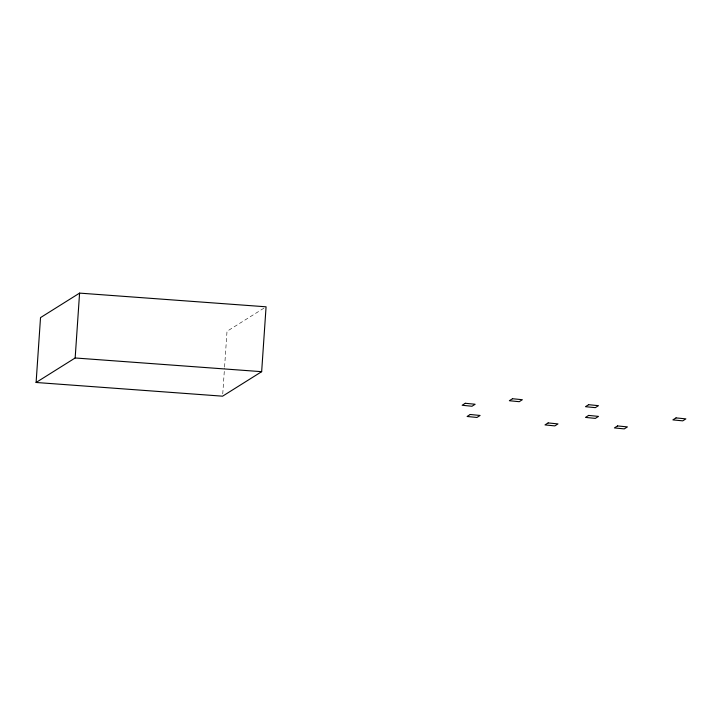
<?xml version="1.0" encoding="UTF-8"?>
<svg xmlns="http://www.w3.org/2000/svg" width="722" height="722" viewBox="0 0 722 722"><rect width="100%" height="100%" fill="white"/><g stroke="black" fill="none" stroke-linecap="round" stroke-linejoin="round"><path stroke-width="0.54" stroke-dasharray="3.61 2.71" d="M222.746 393.941L224.497 368.22M224.569 367.101L227.015 331.308L264.171 308.005"/><path stroke-width="1.08" d="M36.1 382.479L40.522 317.608L79.582 293.114L266.075 306.805L261.653 371.677L222.593 396.179L36.1 382.479L75.16 357.977L261.653 371.677M75.16 357.977L79.582 293.114M465.302 403.282L462.134 405.268L471.998 406.242L475.166 404.257L465.302 403.282M470.257 414.491L467.089 416.486L476.953 417.451L480.121 415.466L470.257 414.491M512.503 398.734L509.335 400.719L519.208 401.694L522.376 399.708L512.503 398.734M548.142 422.93L544.975 424.915L554.839 425.89L558.007 423.904L548.142 422.93M588.62 404.699L585.461 406.685L595.325 407.65L598.493 405.665L588.62 404.699M588.647 415.421L585.479 417.415L595.343 418.381L598.511 416.395L588.647 415.421M617.563 425.935L614.395 427.92L624.259 428.886L627.427 426.901L617.563 425.935M676.036 417.903L672.868 419.888L682.732 420.854L685.9 418.868L676.036 417.903"/></g></svg>
